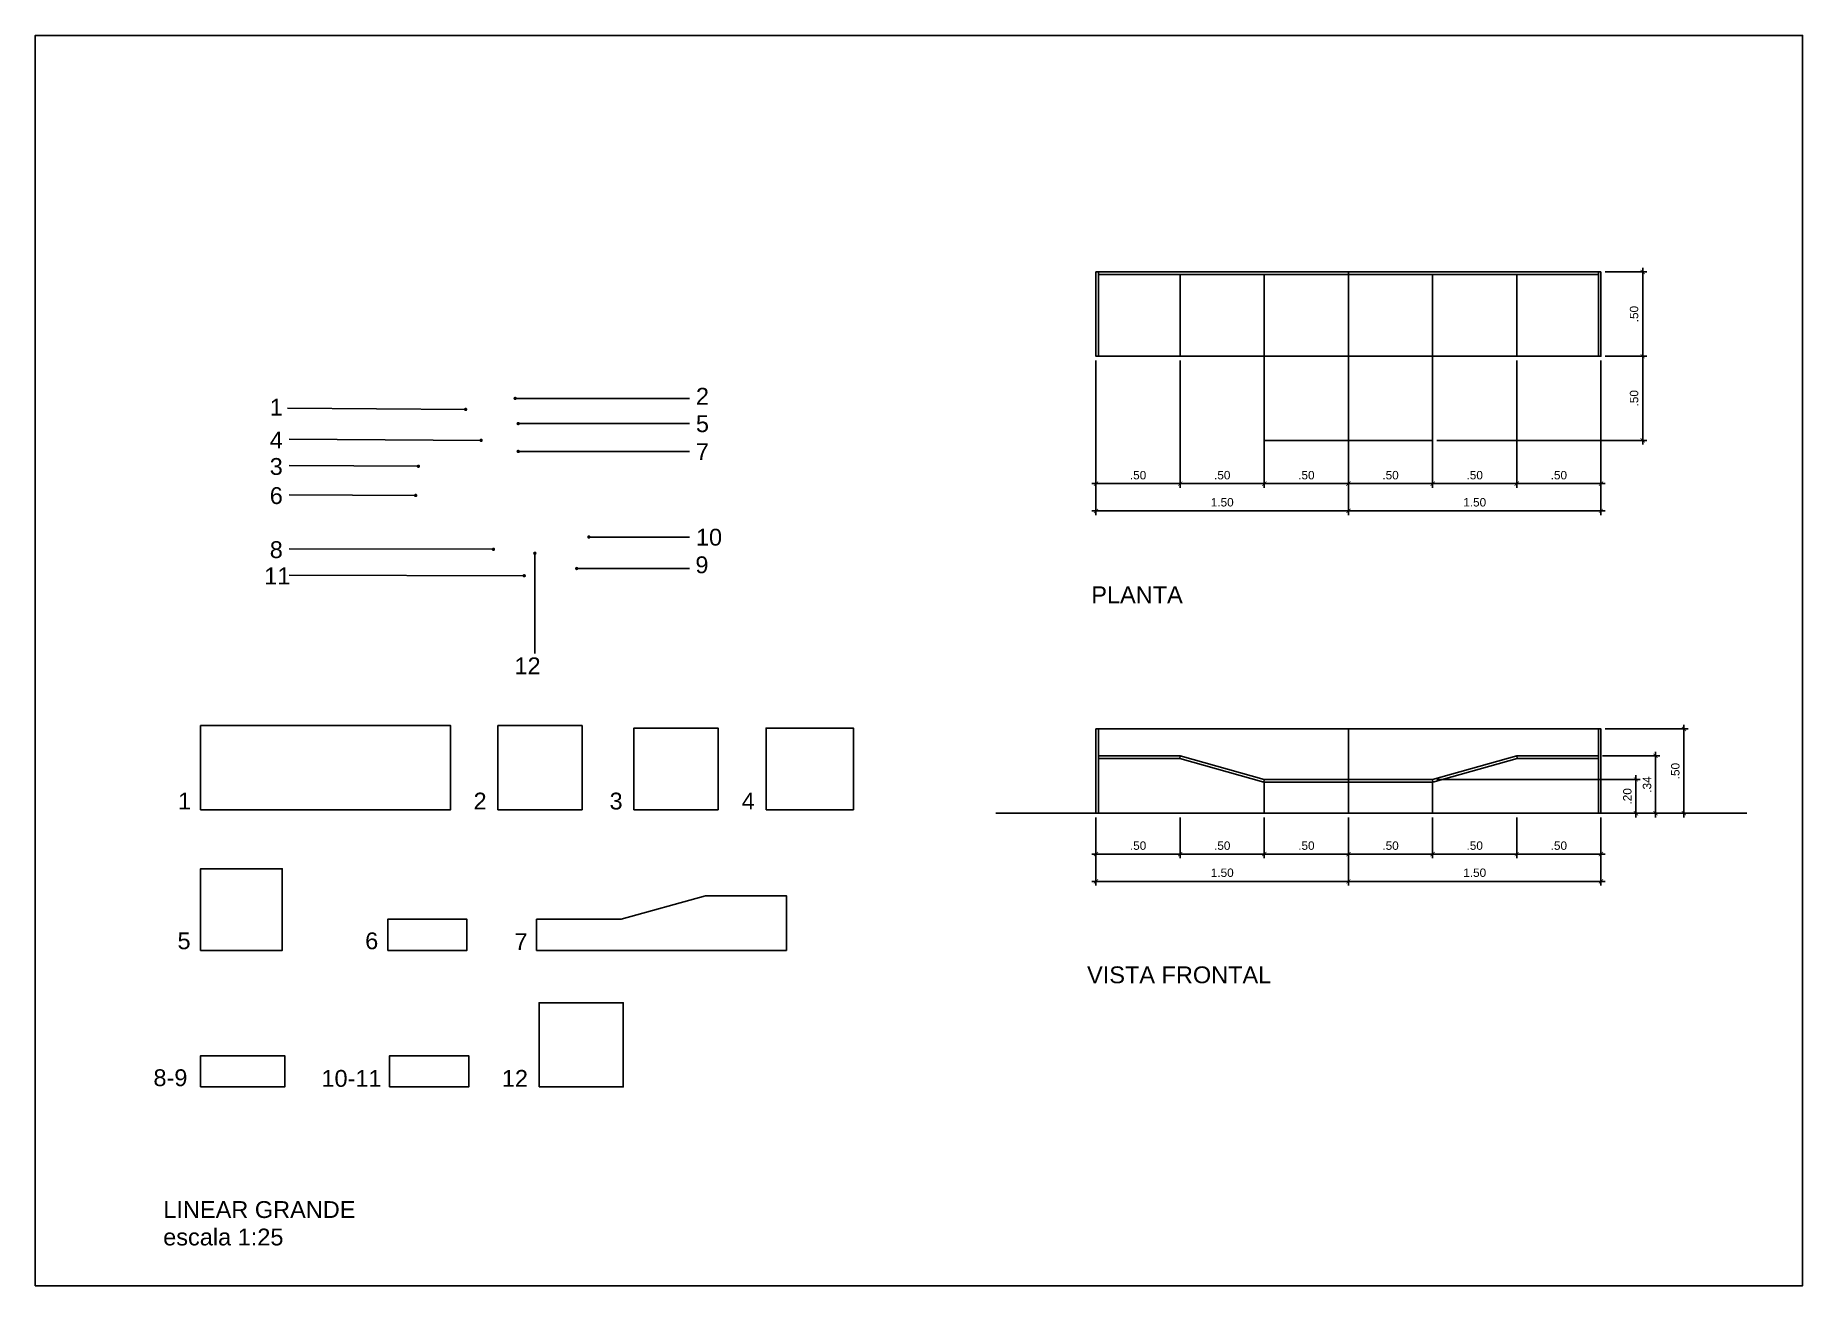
# Model space of a CAD drawing. Header units: metres. Extents: x 0.3 to 73.1, y 0.3 to 38.5.
# Drawn here: x 0.29 to 10.79, y 0.27 to 7.7 of the extents above; entities outside this region: 5.
import ezdxf

# ---------------------------------------------------------------- set-up
doc = ezdxf.new("R2010")
doc.units = ezdxf.units.M
doc.header["$LTSCALE"] = 0.05
doc.header["$MEASUREMENT"] = 0
for name, color, linetype in [('2D-CHAMADAS', 7, 'Continuous'), ('AR-MOBILIARIO', 7, 'Continuous'), ('FLIP_COTA', 1, 'Continuous'), ('FLIP_TXT_02', 2, 'Continuous'), ('UR-CALÇADAS', 7, 'Continuous')]:
    doc.layers.add(name, color=color, linetype=linetype)
doc.styles.add('080-ARIAL-100', font='arial.ttf', dxfattribs={"height": 0.175})
doc.styles.add('Arial', font='arial.ttf')
doc.dimstyles.new('PADR025', dxfattribs={"dimscale": 0, "dimtxt": 0.05, "dimasz": 0.025, "dimexe": 0.025, "dimexo": 0.025, "dimgap": 0.025, "dimtad": 1, "dimzin": 5, "dimdsep": 46, "dimtxsty": 'Arial', "dimblk1": 'ARCHTICK', "dimblk2": 'ARCHTICK', "dimsah": 1, "dimcen": 0.025, "dimdle": 0.025, "dimclrd": 12, "dimclre": 12, "dimclrt": 12, "dimadec": 0, "dimazin": 0, "dimtfac": 1, "dimtix": 1, "dimtmove": 2, "dimatfit": 3, "dimldrblk": 'ORIGIN', "dimfxl": 0.05, "dimtolj": 1, "dimtzin": 5, "dimarcsym": 0})
pattern_1 = [(10, (0, 0), (-0.01562834, 0.0886327), [])]

# ---------------------------------------------------------------- blocks, each defined once
blk = doc.blocks.new('_ArchTick')
at = {"color": 0, "linetype": 'ByBlock', "const_width": 0.15}
blk.add_lwpolyline([(-0.5, -0.5), (0.5, 0.5)], dxfattribs=at)
blk = doc.blocks.new('*D47')
at = {"layer": 'DEFPOINTS', "color": 0, "ltscale": 10, "transparency": 16777216}
for p in [(9.576, 3.417), (9.915, 3.417), (9.591, 3.077)]:
    blk.add_point(p, dxfattribs=at)
at = {"layer": 'FLIP_COTA', "color": 12, "lineweight": -2, "ltscale": 10, "transparency": 16777216}
for p, q in [((9.601, 3.417), (9.94, 3.417)), ((9.915, 3.052), (9.915, 3.442)), ((9.616, 3.077), (9.94, 3.077))]:
    blk.add_line(p, q, dxfattribs=at)
at = {"layer": 'FLIP_COTA', "color": 12, "lineweight": -2, "ltscale": 10, "transparency": 16777216, "xscale": 0.025, "yscale": 0.025, "zscale": 0.025}
for p, rotation in [((9.915, 3.417), 90), ((9.915, 3.077), 270)]:
    blk.add_blockref('_ArchTick', p, dxfattribs=dict(at, rotation=rotation))
at = {"layer": 'FLIP_COTA', "color": 12, "ltscale": 10, "transparency": 16777216, "insert": (9.865, 3.247), "char_height": 0.05, "attachment_point": 5, "rotation": 90, "style": 'Arial'}
blk.add_mtext('\\A1;.34', dxfattribs=at)
blk = doc.blocks.new('_Origin')
at = {"color": 0, "linetype": 'ByBlock', "lineweight": -2}
blk.add_line((0, 0), (-1, 0), dxfattribs=at)
blk.add_circle((0, 0), 0.5, dxfattribs=at)
blk = doc.blocks.new('*D48')
at = {"layer": 'DEFPOINTS', "color": 0, "ltscale": 10, "transparency": 16777216}
for p in [(7.091, 3.077), (7.591, 3.077), (7.591, 2.834)]:
    blk.add_point(p, dxfattribs=at)
at = {"layer": 'FLIP_COTA', "color": 12, "lineweight": -2, "ltscale": 10, "transparency": 16777216}
for p, q in [((7.091, 3.052), (7.091, 2.809)), ((7.591, 3.052), (7.591, 2.809)), ((7.066, 2.834), (7.616, 2.834))]:
    blk.add_line(p, q, dxfattribs=at)
at = {"layer": 'FLIP_COTA', "color": 12, "lineweight": -2, "ltscale": 10, "transparency": 16777216, "xscale": 0.025, "yscale": 0.025, "zscale": 0.025, "rotation": 180}
blk.add_blockref('_ArchTick', (7.091, 2.834), dxfattribs=at)
at = {"layer": 'FLIP_COTA', "color": 12, "lineweight": -2, "ltscale": 10, "transparency": 16777216, "xscale": 0.025, "yscale": 0.025, "zscale": 0.025}
blk.add_blockref('_ArchTick', (7.591, 2.834), dxfattribs=at)
at = {"layer": 'FLIP_COTA', "color": 12, "ltscale": 10, "transparency": 16777216, "insert": (7.341, 2.884), "char_height": 0.05, "attachment_point": 5, "style": 'Arial'}
blk.add_mtext('\\A1;.50', dxfattribs=at)
blk = doc.blocks.new('*D49')
at = {"layer": 'DEFPOINTS', "color": 0, "ltscale": 10, "transparency": 16777216}
for p in [(7.591, 3.077), (8.091, 3.077), (8.091, 2.834)]:
    blk.add_point(p, dxfattribs=at)
at = {"layer": 'FLIP_COTA', "color": 12, "lineweight": -2, "ltscale": 10, "transparency": 16777216}
for p, q in [((7.591, 3.052), (7.591, 2.809)), ((8.091, 3.052), (8.091, 2.809)), ((7.566, 2.834), (8.116, 2.834))]:
    blk.add_line(p, q, dxfattribs=at)
at = {"layer": 'FLIP_COTA', "color": 12, "lineweight": -2, "ltscale": 10, "transparency": 16777216, "xscale": 0.025, "yscale": 0.025, "zscale": 0.025, "rotation": 180}
blk.add_blockref('_ArchTick', (7.591, 2.834), dxfattribs=at)
at = {"layer": 'FLIP_COTA', "color": 12, "lineweight": -2, "ltscale": 10, "transparency": 16777216, "xscale": 0.025, "yscale": 0.025, "zscale": 0.025}
blk.add_blockref('_ArchTick', (8.091, 2.834), dxfattribs=at)
at = {"layer": 'FLIP_COTA', "color": 12, "ltscale": 10, "transparency": 16777216, "insert": (7.841, 2.884), "char_height": 0.05, "attachment_point": 5, "style": 'Arial'}
blk.add_mtext('\\A1;.50', dxfattribs=at)
blk = doc.blocks.new('*D50')
at = {"layer": 'DEFPOINTS', "color": 0, "ltscale": 10, "transparency": 16777216}
for p in [(6.591, 3.077), (8.091, 3.077), (8.091, 2.672)]:
    blk.add_point(p, dxfattribs=at)
at = {"layer": 'FLIP_COTA', "color": 12, "lineweight": -2, "ltscale": 10, "transparency": 16777216}
for p, q in [((6.591, 3.052), (6.591, 2.647)), ((8.091, 3.052), (8.091, 2.647)), ((6.566, 2.672), (8.116, 2.672))]:
    blk.add_line(p, q, dxfattribs=at)
at = {"layer": 'FLIP_COTA', "color": 12, "lineweight": -2, "ltscale": 10, "transparency": 16777216, "xscale": 0.025, "yscale": 0.025, "zscale": 0.025, "rotation": 180}
blk.add_blockref('_ArchTick', (6.591, 2.672), dxfattribs=at)
at = {"layer": 'FLIP_COTA', "color": 12, "lineweight": -2, "ltscale": 10, "transparency": 16777216, "xscale": 0.025, "yscale": 0.025, "zscale": 0.025}
blk.add_blockref('_ArchTick', (8.091, 2.672), dxfattribs=at)
at = {"layer": 'FLIP_COTA', "color": 12, "ltscale": 10, "transparency": 16777216, "insert": (7.341, 2.723), "char_height": 0.05, "attachment_point": 5, "style": 'Arial'}
blk.add_mtext('\\A1;1.50', dxfattribs=at)
blk = doc.blocks.new('*D51')
at = {"layer": 'DEFPOINTS', "color": 0, "ltscale": 10, "transparency": 16777216}
for p in [(6.591, 3.077), (7.091, 3.077), (7.091, 2.834)]:
    blk.add_point(p, dxfattribs=at)
at = {"layer": 'FLIP_COTA', "color": 12, "lineweight": -2, "ltscale": 10, "transparency": 16777216}
for p, q in [((6.591, 3.052), (6.591, 2.809)), ((7.091, 3.052), (7.091, 2.809)), ((6.566, 2.834), (7.116, 2.834))]:
    blk.add_line(p, q, dxfattribs=at)
at = {"layer": 'FLIP_COTA', "color": 12, "lineweight": -2, "ltscale": 10, "transparency": 16777216, "xscale": 0.025, "yscale": 0.025, "zscale": 0.025, "rotation": 180}
blk.add_blockref('_ArchTick', (6.591, 2.834), dxfattribs=at)
at = {"layer": 'FLIP_COTA', "color": 12, "lineweight": -2, "ltscale": 10, "transparency": 16777216, "xscale": 0.025, "yscale": 0.025, "zscale": 0.025}
blk.add_blockref('_ArchTick', (7.091, 2.834), dxfattribs=at)
at = {"layer": 'FLIP_COTA', "color": 12, "ltscale": 10, "transparency": 16777216, "insert": (6.841, 2.884), "char_height": 0.05, "attachment_point": 5, "style": 'Arial'}
blk.add_mtext('\\A1;.50', dxfattribs=at)
blk = doc.blocks.new('*D52')
at = {"layer": 'DEFPOINTS', "color": 0, "ltscale": 10, "transparency": 16777216}
for p in [(8.591, 3.077), (9.091, 3.077), (9.091, 2.834)]:
    blk.add_point(p, dxfattribs=at)
at = {"layer": 'FLIP_COTA', "color": 12, "lineweight": -2, "ltscale": 10, "transparency": 16777216}
for p, q in [((8.591, 3.052), (8.591, 2.809)), ((9.091, 3.052), (9.091, 2.809)), ((8.566, 2.834), (9.116, 2.834))]:
    blk.add_line(p, q, dxfattribs=at)
at = {"layer": 'FLIP_COTA', "color": 12, "lineweight": -2, "ltscale": 10, "transparency": 16777216, "xscale": 0.025, "yscale": 0.025, "zscale": 0.025, "rotation": 180}
blk.add_blockref('_ArchTick', (8.591, 2.834), dxfattribs=at)
at = {"layer": 'FLIP_COTA', "color": 12, "lineweight": -2, "ltscale": 10, "transparency": 16777216, "xscale": 0.025, "yscale": 0.025, "zscale": 0.025}
blk.add_blockref('_ArchTick', (9.091, 2.834), dxfattribs=at)
at = {"layer": 'FLIP_COTA', "color": 12, "ltscale": 10, "transparency": 16777216, "insert": (8.841, 2.884), "char_height": 0.05, "attachment_point": 5, "style": 'Arial'}
blk.add_mtext('\\A1;.50', dxfattribs=at)
blk = doc.blocks.new('*D53')
at = {"layer": 'DEFPOINTS', "color": 0, "ltscale": 10, "transparency": 16777216}
for p in [(9.091, 3.077), (9.591, 3.077), (9.591, 2.834)]:
    blk.add_point(p, dxfattribs=at)
at = {"layer": 'FLIP_COTA', "color": 12, "lineweight": -2, "ltscale": 10, "transparency": 16777216}
for p, q in [((9.091, 3.052), (9.091, 2.809)), ((9.591, 3.052), (9.591, 2.809)), ((9.066, 2.834), (9.616, 2.834))]:
    blk.add_line(p, q, dxfattribs=at)
at = {"layer": 'FLIP_COTA', "color": 12, "lineweight": -2, "ltscale": 10, "transparency": 16777216, "xscale": 0.025, "yscale": 0.025, "zscale": 0.025, "rotation": 180}
blk.add_blockref('_ArchTick', (9.091, 2.834), dxfattribs=at)
at = {"layer": 'FLIP_COTA', "color": 12, "lineweight": -2, "ltscale": 10, "transparency": 16777216, "xscale": 0.025, "yscale": 0.025, "zscale": 0.025}
blk.add_blockref('_ArchTick', (9.591, 2.834), dxfattribs=at)
at = {"layer": 'FLIP_COTA', "color": 12, "ltscale": 10, "transparency": 16777216, "insert": (9.341, 2.884), "char_height": 0.05, "attachment_point": 5, "style": 'Arial'}
blk.add_mtext('\\A1;.50', dxfattribs=at)
blk = doc.blocks.new('*D54')
at = {"layer": 'DEFPOINTS', "color": 0, "ltscale": 10, "transparency": 16777216}
for p in [(8.091, 3.077), (9.591, 3.077), (9.591, 2.672)]:
    blk.add_point(p, dxfattribs=at)
at = {"layer": 'FLIP_COTA', "color": 12, "lineweight": -2, "ltscale": 10, "transparency": 16777216}
for p, q in [((8.091, 3.052), (8.091, 2.647)), ((9.591, 3.052), (9.591, 2.647)), ((8.066, 2.672), (9.616, 2.672))]:
    blk.add_line(p, q, dxfattribs=at)
at = {"layer": 'FLIP_COTA', "color": 12, "lineweight": -2, "ltscale": 10, "transparency": 16777216, "xscale": 0.025, "yscale": 0.025, "zscale": 0.025, "rotation": 180}
blk.add_blockref('_ArchTick', (8.091, 2.672), dxfattribs=at)
at = {"layer": 'FLIP_COTA', "color": 12, "lineweight": -2, "ltscale": 10, "transparency": 16777216, "xscale": 0.025, "yscale": 0.025, "zscale": 0.025}
blk.add_blockref('_ArchTick', (9.591, 2.672), dxfattribs=at)
at = {"layer": 'FLIP_COTA', "color": 12, "ltscale": 10, "transparency": 16777216, "insert": (8.841, 2.723), "char_height": 0.05, "attachment_point": 5, "style": 'Arial'}
blk.add_mtext('\\A1;1.50', dxfattribs=at)
blk = doc.blocks.new('*D55')
at = {"layer": 'DEFPOINTS', "color": 0, "ltscale": 10, "transparency": 16777216}
for p in [(8.091, 3.077), (8.591, 3.077), (8.591, 2.834)]:
    blk.add_point(p, dxfattribs=at)
at = {"layer": 'FLIP_COTA', "color": 12, "lineweight": -2, "ltscale": 10, "transparency": 16777216}
for p, q in [((8.091, 3.052), (8.091, 2.809)), ((8.591, 3.052), (8.591, 2.809)), ((8.066, 2.834), (8.616, 2.834))]:
    blk.add_line(p, q, dxfattribs=at)
at = {"layer": 'FLIP_COTA', "color": 12, "lineweight": -2, "ltscale": 10, "transparency": 16777216, "xscale": 0.025, "yscale": 0.025, "zscale": 0.025, "rotation": 180}
blk.add_blockref('_ArchTick', (8.091, 2.834), dxfattribs=at)
at = {"layer": 'FLIP_COTA', "color": 12, "lineweight": -2, "ltscale": 10, "transparency": 16777216, "xscale": 0.025, "yscale": 0.025, "zscale": 0.025}
blk.add_blockref('_ArchTick', (8.591, 2.834), dxfattribs=at)
at = {"layer": 'FLIP_COTA', "color": 12, "ltscale": 10, "transparency": 16777216, "insert": (8.341, 2.884), "char_height": 0.05, "attachment_point": 5, "style": 'Arial'}
blk.add_mtext('\\A1;.50', dxfattribs=at)
blk = doc.blocks.new('*D56')
at = {"layer": 'DEFPOINTS', "color": 0, "ltscale": 10, "transparency": 16777216}
for p in [(9.591, 3.577), (10.084, 3.577), (9.591, 3.077)]:
    blk.add_point(p, dxfattribs=at)
at = {"layer": 'FLIP_COTA', "color": 12, "lineweight": -2, "ltscale": 10, "transparency": 16777216}
for p, q in [((9.616, 3.577), (10.109, 3.577)), ((10.084, 3.052), (10.084, 3.602)), ((9.616, 3.077), (10.109, 3.077))]:
    blk.add_line(p, q, dxfattribs=at)
at = {"layer": 'FLIP_COTA', "color": 12, "lineweight": -2, "ltscale": 10, "transparency": 16777216, "xscale": 0.025, "yscale": 0.025, "zscale": 0.025}
for p, rotation in [((10.084, 3.577), 90), ((10.084, 3.077), 270)]:
    blk.add_blockref('_ArchTick', p, dxfattribs=dict(at, rotation=rotation))
at = {"layer": 'FLIP_COTA', "color": 12, "ltscale": 10, "transparency": 16777216, "insert": (10.033, 3.327), "char_height": 0.05, "attachment_point": 5, "rotation": 90, "style": 'Arial'}
blk.add_mtext('\\A1;.50', dxfattribs=at)
blk = doc.blocks.new('*D57')
at = {"layer": 'DEFPOINTS', "color": 0, "ltscale": 10, "transparency": 16777216}
for p in [(8.591, 3.277), (9.799, 3.277), (9.475, 3.077)]:
    blk.add_point(p, dxfattribs=at)
at = {"layer": 'FLIP_COTA', "color": 12, "lineweight": -2, "ltscale": 10, "transparency": 16777216}
for p, q in [((8.616, 3.277), (9.824, 3.277)), ((9.799, 3.052), (9.799, 3.302)), ((9.5, 3.077), (9.824, 3.077))]:
    blk.add_line(p, q, dxfattribs=at)
at = {"layer": 'FLIP_COTA', "color": 12, "lineweight": -2, "ltscale": 10, "transparency": 16777216, "xscale": 0.025, "yscale": 0.025, "zscale": 0.025}
for p, rotation in [((9.799, 3.277), 90), ((9.799, 3.077), 270)]:
    blk.add_blockref('_ArchTick', p, dxfattribs=dict(at, rotation=rotation))
at = {"layer": 'FLIP_COTA', "color": 12, "ltscale": 10, "transparency": 16777216, "insert": (9.748, 3.177), "char_height": 0.05, "attachment_point": 5, "rotation": 90, "style": 'Arial'}
blk.add_mtext('\\A1;.20', dxfattribs=at)
blk = doc.blocks.new('*D58')
at = {"layer": 'DEFPOINTS', "color": 0, "ltscale": 10, "transparency": 16777216}
for p in [(7.091, 5.791), (7.591, 5.791), (7.591, 5.034)]:
    blk.add_point(p, dxfattribs=at)
at = {"layer": 'FLIP_COTA', "color": 12, "lineweight": -2, "ltscale": 10, "transparency": 16777216}
for p, q in [((7.091, 5.766), (7.091, 5.009)), ((7.591, 5.766), (7.591, 5.009)), ((7.066, 5.034), (7.616, 5.034))]:
    blk.add_line(p, q, dxfattribs=at)
at = {"layer": 'FLIP_COTA', "color": 12, "lineweight": -2, "ltscale": 10, "transparency": 16777216, "xscale": 0.025, "yscale": 0.025, "zscale": 0.025, "rotation": 180}
blk.add_blockref('_ArchTick', (7.091, 5.034), dxfattribs=at)
at = {"layer": 'FLIP_COTA', "color": 12, "lineweight": -2, "ltscale": 10, "transparency": 16777216, "xscale": 0.025, "yscale": 0.025, "zscale": 0.025}
blk.add_blockref('_ArchTick', (7.591, 5.034), dxfattribs=at)
at = {"layer": 'FLIP_COTA', "color": 12, "ltscale": 10, "transparency": 16777216, "insert": (7.341, 5.084), "char_height": 0.05, "attachment_point": 5, "style": 'Arial'}
blk.add_mtext('\\A1;.50', dxfattribs=at)
blk = doc.blocks.new('*D59')
at = {"layer": 'DEFPOINTS', "color": 0, "ltscale": 10, "transparency": 16777216}
for p in [(7.591, 5.791), (8.091, 5.791), (8.091, 5.034)]:
    blk.add_point(p, dxfattribs=at)
at = {"layer": 'FLIP_COTA', "color": 12, "lineweight": -2, "ltscale": 10, "transparency": 16777216}
for p, q in [((7.591, 5.766), (7.591, 5.009)), ((8.091, 5.766), (8.091, 5.009)), ((7.566, 5.034), (8.116, 5.034))]:
    blk.add_line(p, q, dxfattribs=at)
at = {"layer": 'FLIP_COTA', "color": 12, "lineweight": -2, "ltscale": 10, "transparency": 16777216, "xscale": 0.025, "yscale": 0.025, "zscale": 0.025, "rotation": 180}
blk.add_blockref('_ArchTick', (7.591, 5.034), dxfattribs=at)
at = {"layer": 'FLIP_COTA', "color": 12, "lineweight": -2, "ltscale": 10, "transparency": 16777216, "xscale": 0.025, "yscale": 0.025, "zscale": 0.025}
blk.add_blockref('_ArchTick', (8.091, 5.034), dxfattribs=at)
at = {"layer": 'FLIP_COTA', "color": 12, "ltscale": 10, "transparency": 16777216, "insert": (7.841, 5.084), "char_height": 0.05, "attachment_point": 5, "style": 'Arial'}
blk.add_mtext('\\A1;.50', dxfattribs=at)
blk = doc.blocks.new('*D60')
at = {"layer": 'DEFPOINTS', "color": 0, "ltscale": 10, "transparency": 16777216}
for p in [(6.591, 5.791), (8.091, 5.791), (8.091, 4.872)]:
    blk.add_point(p, dxfattribs=at)
at = {"layer": 'FLIP_COTA', "color": 12, "lineweight": -2, "ltscale": 10, "transparency": 16777216}
for p, q in [((6.591, 5.766), (6.591, 4.847)), ((8.091, 5.766), (8.091, 4.847)), ((6.566, 4.872), (8.116, 4.872))]:
    blk.add_line(p, q, dxfattribs=at)
at = {"layer": 'FLIP_COTA', "color": 12, "lineweight": -2, "ltscale": 10, "transparency": 16777216, "xscale": 0.025, "yscale": 0.025, "zscale": 0.025, "rotation": 180}
blk.add_blockref('_ArchTick', (6.591, 4.872), dxfattribs=at)
at = {"layer": 'FLIP_COTA', "color": 12, "lineweight": -2, "ltscale": 10, "transparency": 16777216, "xscale": 0.025, "yscale": 0.025, "zscale": 0.025}
blk.add_blockref('_ArchTick', (8.091, 4.872), dxfattribs=at)
at = {"layer": 'FLIP_COTA', "color": 12, "ltscale": 10, "transparency": 16777216, "insert": (7.341, 4.923), "char_height": 0.05, "attachment_point": 5, "style": 'Arial'}
blk.add_mtext('\\A1;1.50', dxfattribs=at)
blk = doc.blocks.new('*D61')
at = {"layer": 'DEFPOINTS', "color": 0, "ltscale": 10, "transparency": 16777216}
for p in [(6.591, 5.791), (7.091, 5.791), (7.091, 5.034)]:
    blk.add_point(p, dxfattribs=at)
at = {"layer": 'FLIP_COTA', "color": 12, "lineweight": -2, "ltscale": 10, "transparency": 16777216}
for p, q in [((6.591, 5.766), (6.591, 5.009)), ((7.091, 5.766), (7.091, 5.009)), ((6.566, 5.034), (7.116, 5.034))]:
    blk.add_line(p, q, dxfattribs=at)
at = {"layer": 'FLIP_COTA', "color": 12, "lineweight": -2, "ltscale": 10, "transparency": 16777216, "xscale": 0.025, "yscale": 0.025, "zscale": 0.025, "rotation": 180}
blk.add_blockref('_ArchTick', (6.591, 5.034), dxfattribs=at)
at = {"layer": 'FLIP_COTA', "color": 12, "lineweight": -2, "ltscale": 10, "transparency": 16777216, "xscale": 0.025, "yscale": 0.025, "zscale": 0.025}
blk.add_blockref('_ArchTick', (7.091, 5.034), dxfattribs=at)
at = {"layer": 'FLIP_COTA', "color": 12, "ltscale": 10, "transparency": 16777216, "insert": (6.841, 5.084), "char_height": 0.05, "attachment_point": 5, "style": 'Arial'}
blk.add_mtext('\\A1;.50', dxfattribs=at)
blk = doc.blocks.new('*D62')
at = {"layer": 'DEFPOINTS', "color": 0, "ltscale": 10, "transparency": 16777216}
for p in [(8.591, 5.791), (9.091, 5.791), (9.091, 5.034)]:
    blk.add_point(p, dxfattribs=at)
at = {"layer": 'FLIP_COTA', "color": 12, "lineweight": -2, "ltscale": 10, "transparency": 16777216}
for p, q in [((8.591, 5.766), (8.591, 5.009)), ((9.091, 5.766), (9.091, 5.009)), ((8.566, 5.034), (9.116, 5.034))]:
    blk.add_line(p, q, dxfattribs=at)
at = {"layer": 'FLIP_COTA', "color": 12, "lineweight": -2, "ltscale": 10, "transparency": 16777216, "xscale": 0.025, "yscale": 0.025, "zscale": 0.025, "rotation": 180}
blk.add_blockref('_ArchTick', (8.591, 5.034), dxfattribs=at)
at = {"layer": 'FLIP_COTA', "color": 12, "lineweight": -2, "ltscale": 10, "transparency": 16777216, "xscale": 0.025, "yscale": 0.025, "zscale": 0.025}
blk.add_blockref('_ArchTick', (9.091, 5.034), dxfattribs=at)
at = {"layer": 'FLIP_COTA', "color": 12, "ltscale": 10, "transparency": 16777216, "insert": (8.841, 5.084), "char_height": 0.05, "attachment_point": 5, "style": 'Arial'}
blk.add_mtext('\\A1;.50', dxfattribs=at)
blk = doc.blocks.new('*D63')
at = {"layer": 'DEFPOINTS', "color": 0, "ltscale": 10, "transparency": 16777216}
for p in [(9.091, 5.791), (9.591, 5.791), (9.591, 5.034)]:
    blk.add_point(p, dxfattribs=at)
at = {"layer": 'FLIP_COTA', "color": 12, "lineweight": -2, "ltscale": 10, "transparency": 16777216}
for p, q in [((9.091, 5.766), (9.091, 5.009)), ((9.591, 5.766), (9.591, 5.009)), ((9.066, 5.034), (9.616, 5.034))]:
    blk.add_line(p, q, dxfattribs=at)
at = {"layer": 'FLIP_COTA', "color": 12, "lineweight": -2, "ltscale": 10, "transparency": 16777216, "xscale": 0.025, "yscale": 0.025, "zscale": 0.025, "rotation": 180}
blk.add_blockref('_ArchTick', (9.091, 5.034), dxfattribs=at)
at = {"layer": 'FLIP_COTA', "color": 12, "lineweight": -2, "ltscale": 10, "transparency": 16777216, "xscale": 0.025, "yscale": 0.025, "zscale": 0.025}
blk.add_blockref('_ArchTick', (9.591, 5.034), dxfattribs=at)
at = {"layer": 'FLIP_COTA', "color": 12, "ltscale": 10, "transparency": 16777216, "insert": (9.341, 5.084), "char_height": 0.05, "attachment_point": 5, "style": 'Arial'}
blk.add_mtext('\\A1;.50', dxfattribs=at)
blk = doc.blocks.new('*D64')
at = {"layer": 'DEFPOINTS', "color": 0, "ltscale": 10, "transparency": 16777216}
for p in [(8.091, 5.791), (9.591, 5.791), (9.591, 4.872)]:
    blk.add_point(p, dxfattribs=at)
at = {"layer": 'FLIP_COTA', "color": 12, "lineweight": -2, "ltscale": 10, "transparency": 16777216}
for p, q in [((8.091, 5.766), (8.091, 4.847)), ((9.591, 5.766), (9.591, 4.847)), ((8.066, 4.872), (9.616, 4.872))]:
    blk.add_line(p, q, dxfattribs=at)
at = {"layer": 'FLIP_COTA', "color": 12, "lineweight": -2, "ltscale": 10, "transparency": 16777216, "xscale": 0.025, "yscale": 0.025, "zscale": 0.025, "rotation": 180}
blk.add_blockref('_ArchTick', (8.091, 4.872), dxfattribs=at)
at = {"layer": 'FLIP_COTA', "color": 12, "lineweight": -2, "ltscale": 10, "transparency": 16777216, "xscale": 0.025, "yscale": 0.025, "zscale": 0.025}
blk.add_blockref('_ArchTick', (9.591, 4.872), dxfattribs=at)
at = {"layer": 'FLIP_COTA', "color": 12, "ltscale": 10, "transparency": 16777216, "insert": (8.841, 4.923), "char_height": 0.05, "attachment_point": 5, "style": 'Arial'}
blk.add_mtext('\\A1;1.50', dxfattribs=at)
blk = doc.blocks.new('*D65')
at = {"layer": 'DEFPOINTS', "color": 0, "ltscale": 10, "transparency": 16777216}
for p in [(8.091, 5.791), (8.591, 5.791), (8.591, 5.034)]:
    blk.add_point(p, dxfattribs=at)
at = {"layer": 'FLIP_COTA', "color": 12, "lineweight": -2, "ltscale": 10, "transparency": 16777216}
for p, q in [((8.091, 5.766), (8.091, 5.009)), ((8.591, 5.766), (8.591, 5.009)), ((8.066, 5.034), (8.616, 5.034))]:
    blk.add_line(p, q, dxfattribs=at)
at = {"layer": 'FLIP_COTA', "color": 12, "lineweight": -2, "ltscale": 10, "transparency": 16777216, "xscale": 0.025, "yscale": 0.025, "zscale": 0.025, "rotation": 180}
blk.add_blockref('_ArchTick', (8.091, 5.034), dxfattribs=at)
at = {"layer": 'FLIP_COTA', "color": 12, "lineweight": -2, "ltscale": 10, "transparency": 16777216, "xscale": 0.025, "yscale": 0.025, "zscale": 0.025}
blk.add_blockref('_ArchTick', (8.591, 5.034), dxfattribs=at)
at = {"layer": 'FLIP_COTA', "color": 12, "ltscale": 10, "transparency": 16777216, "insert": (8.341, 5.084), "char_height": 0.05, "attachment_point": 5, "style": 'Arial'}
blk.add_mtext('\\A1;.50', dxfattribs=at)
blk = doc.blocks.new('*D66')
at = {"layer": 'DEFPOINTS', "color": 0, "ltscale": 10, "transparency": 16777216}
for p in [(9.591, 6.291), (9.839, 6.291), (9.591, 5.791)]:
    blk.add_point(p, dxfattribs=at)
at = {"layer": 'FLIP_COTA', "color": 12, "lineweight": -2, "ltscale": 10, "transparency": 16777216}
for p, q in [((9.839, 5.766), (9.839, 6.316)), ((9.616, 6.291), (9.864, 6.291)), ((9.616, 5.791), (9.864, 5.791))]:
    blk.add_line(p, q, dxfattribs=at)
at = {"layer": 'FLIP_COTA', "color": 12, "lineweight": -2, "ltscale": 10, "transparency": 16777216, "xscale": 0.025, "yscale": 0.025, "zscale": 0.025}
for p, rotation in [((9.839, 6.291), 90), ((9.839, 5.791), 270)]:
    blk.add_blockref('_ArchTick', p, dxfattribs=dict(at, rotation=rotation))
at = {"layer": 'FLIP_COTA', "color": 12, "ltscale": 10, "transparency": 16777216, "insert": (9.788, 6.041), "char_height": 0.05, "attachment_point": 5, "rotation": 90, "style": 'Arial'}
blk.add_mtext('\\A1;.50', dxfattribs=at)
blk = doc.blocks.new('*D67')
at = {"layer": 'DEFPOINTS', "color": 0, "ltscale": 10, "transparency": 16777216}
for p in [(9.591, 5.791), (9.839, 5.791), (8.591, 5.291)]:
    blk.add_point(p, dxfattribs=at)
at = {"layer": 'FLIP_COTA', "color": 12, "lineweight": -2, "ltscale": 10, "transparency": 16777216}
for p, q in [((9.616, 5.791), (9.864, 5.791)), ((9.839, 5.266), (9.839, 5.816)), ((8.616, 5.291), (9.864, 5.291))]:
    blk.add_line(p, q, dxfattribs=at)
at = {"layer": 'FLIP_COTA', "color": 12, "lineweight": -2, "ltscale": 10, "transparency": 16777216, "xscale": 0.025, "yscale": 0.025, "zscale": 0.025}
for p, rotation in [((9.839, 5.791), 90), ((9.839, 5.291), 270)]:
    blk.add_blockref('_ArchTick', p, dxfattribs=dict(at, rotation=rotation))
at = {"layer": 'FLIP_COTA', "color": 12, "ltscale": 10, "transparency": 16777216, "insert": (9.788, 5.541), "char_height": 0.05, "attachment_point": 5, "rotation": 90, "style": 'Arial'}
blk.add_mtext('\\A1;.50', dxfattribs=at)

msp = doc.modelspace()

# ---------------------------------------------------------------- hatches: boundary and pattern name
at = {"layer": 'AR-MOBILIARIO', "linetype": 'Continuous', "lineweight": 0, "true_color": 0x5d5d5d}
h = msp.add_hatch(dxfattribs=at)
h.set_pattern_fill('MADEIRA_1', color=251, style=0, pattern_type=2)
h.set_pattern_definition(pattern_1)
h.paths.add_polyline_path([(35.991, 24.851), (35.978, 24.867), (35.532, 24.762), (35.533, 24.751), (35.539, 24.746), (35.547, 24.747)])
h = msp.add_hatch(dxfattribs=at)
h.set_pattern_fill('MADEIRA_1', color=251, style=0, pattern_type=2)
h.set_pattern_definition(pattern_1)
h.paths.add_polyline_path([(35.53, 24.777), (35.537, 24.764), (35.544, 24.765)])
h = msp.add_hatch(dxfattribs=at)
h.set_pattern_fill('MADEIRA_1', color=251, style=0, pattern_type=2)
h.set_pattern_definition(pattern_1)
h.paths.add_polyline_path([(35.532, 24.762), (35.537, 24.764), (35.53, 24.777)])
h = msp.add_hatch(dxfattribs=at)
h.set_pattern_fill('MADEIRA_1', color=251, style=0, pattern_type=2)
h.set_pattern_definition(pattern_1)
h.paths.add_polyline_path([(35.863, 24.471), (35.865, 24.493), (35.858, 24.499), (35.841, 24.489)])
at = {"layer": 'UR-CALÇADAS', "linetype": 'Continuous', "lineweight": 0, "true_color": 0x55697f}
msp.add_hatch(color=147, dxfattribs=at).paths.add_polyline_path([(73.119, 38.452), (73.103, 38.424, 0.005311)])

# ---------------------------------------------------------------- linework, layer by layer
at = {"layer": '2D-CHAMADAS', "color": 2}
for p, q in [((7.091, 5.791), (7.091, 6.276)), ((7.591, 5.791), (7.591, 6.276)), ((8.591, 5.791), (8.591, 6.276)), ((9.091, 5.791), (9.091, 6.276)), ((6.606, 3.577), (8.091, 3.577)), ((8.091, 3.277), (8.091, 3.577)), ((9.576, 3.577), (8.091, 3.577)), ((8.091, 3.277), (8.091, 3.577))]:
    msp.add_line(p, q, dxfattribs=at)
at = {"layer": '2D-CHAMADAS', "color": 1}
for p, q in [((1.788, 5.482), (2.846, 5.475)), ((3.14, 5.54), (4.175, 5.54)), ((3.158, 5.391), (4.175, 5.391)), ((1.797, 5.298), (2.938, 5.291)), ((3.158, 5.225), (4.175, 5.225)), ((1.797, 5.141), (2.565, 5.137)), ((1.797, 4.968), (2.549, 4.964)), ((1.797, 4.647), (3.011, 4.644)), ((3.257, 4.621), (3.257, 4.025)), ((3.578, 4.717), (4.175, 4.717)), ((3.506, 4.53), (4.175, 4.53)), ((1.797, 4.49), (3.194, 4.487)), ((6.606, 3.402), (7.089, 3.402)), ((7.089, 3.402), (7.091, 3.417)), ((7.089, 3.402), (7.589, 3.262)), ((9.093, 3.402), (8.593, 3.262)), ((9.093, 3.402), (9.091, 3.417)), ((9.576, 3.402), (9.093, 3.402)), ((7.589, 3.262), (7.591, 3.277)), ((7.589, 3.262), (7.591, 3.262)), ((7.591, 3.262), (8.591, 3.262)), ((8.593, 3.262), (8.591, 3.277)), ((8.593, 3.262), (8.591, 3.262))]:
    msp.add_line(p, q, dxfattribs=at)
at = {"layer": '2D-CHAMADAS', "color": 4}
msp.add_line((5.995, 3.077), (10.458, 3.077), dxfattribs=at)
at = {"layer": '2D-CHAMADAS', "color": 2}
for points in [[(6.591, 6.291), (6.606, 6.291), (6.606, 5.791), (6.591, 5.791)], [(6.606, 6.291), (8.091, 6.291), (8.091, 6.276), (6.606, 6.276)], [(6.606, 6.276), (8.091, 6.276), (8.091, 5.791), (6.606, 5.791)], [(9.576, 6.291), (8.091, 6.291), (8.091, 6.276), (9.576, 6.276)], [(9.576, 6.276), (8.091, 6.276), (8.091, 5.791), (9.576, 5.791)], [(9.591, 6.291), (9.576, 6.291), (9.576, 5.791), (9.591, 5.791)], [(7.591, 5.291), (8.091, 5.291), (8.091, 5.791), (7.591, 5.791)], [(8.091, 5.291), (8.591, 5.291), (8.591, 5.791), (8.091, 5.791)], [(1.271, 3.097), (2.756, 3.097), (2.756, 3.597), (1.271, 3.597)], [(3.038, 3.097), (3.538, 3.097), (3.538, 3.597), (3.038, 3.597)], [(3.846, 3.097), (4.346, 3.097), (4.346, 3.582), (3.846, 3.582)], [(4.631, 3.097), (5.15, 3.097), (5.15, 3.582), (4.631, 3.582)], [(6.606, 3.577), (6.591, 3.577), (6.591, 3.077), (6.606, 3.077)], [(9.576, 3.577), (9.591, 3.577), (9.591, 3.077), (9.576, 3.077)], [(1.271, 2.262), (1.756, 2.262), (1.756, 2.747), (1.271, 2.747)], [(2.383, 2.262), (2.853, 2.262), (2.853, 2.447), (2.383, 2.447)], [(3.282, 1.451), (3.782, 1.451), (3.782, 1.951), (3.282, 1.951)], [(1.271, 1.451), (1.771, 1.451), (1.771, 1.636), (1.271, 1.636)], [(2.394, 1.451), (2.864, 1.451), (2.864, 1.636), (2.394, 1.636)]]:
    msp.add_lwpolyline(points, close=True, dxfattribs=at)
at = {"layer": '2D-CHAMADAS', "color": 1, "const_width": 0.01}
for points in [[(2.841, 5.475, 1), (2.851, 5.475, 1)], [(3.135, 5.54, 1), (3.145, 5.54, 1)], [(3.153, 5.391, 1), (3.163, 5.391, 1)], [(2.933, 5.291, 1), (2.943, 5.291, 1)], [(2.56, 5.137, 1), (2.57, 5.137, 1)], [(3.153, 5.225, 1), (3.163, 5.225, 1)], [(2.544, 4.964, 1), (2.554, 4.964, 1)], [(3.573, 4.717, 1), (3.583, 4.717, 1)], [(3.006, 4.644, 1), (3.016, 4.644, 1)], [(3.252, 4.621, 1), (3.262, 4.621, 1)], [(3.501, 4.53, 1), (3.511, 4.53, 1)], [(3.189, 4.487, 1), (3.199, 4.487, 1)]]:
    msp.add_lwpolyline(points, format="xyb", close=True, dxfattribs=at)
at = {"layer": '2D-CHAMADAS', "color": 2}
for points in [[(6.606, 3.417), (7.091, 3.417), (7.591, 3.277), (8.091, 3.277), (8.091, 3.077), (6.606, 3.077), (6.606, 3.417)], [(9.576, 3.417), (9.091, 3.417), (8.591, 3.277), (8.091, 3.277), (8.091, 3.077), (9.576, 3.077), (9.576, 3.417)], [(7.591, 3.277), (8.091, 3.277), (8.091, 3.077), (7.591, 3.077), (7.591, 3.262)], [(8.591, 3.262), (8.591, 3.077), (8.091, 3.077), (8.091, 3.277), (8.591, 3.277)], [(3.267, 2.262), (3.267, 2.447), (3.77, 2.447), (4.27, 2.587), (4.752, 2.587), (4.752, 2.262), (3.267, 2.262)]]:
    msp.add_lwpolyline(points, dxfattribs=at)
at = {"layer": 'DEFPOINTS'}
msp.add_lwpolyline([(0.289, 0.271), (10.789, 0.271), (10.789, 7.696), (0.289, 7.696)], close=True, dxfattribs=at)

# ---------------------------------------------------------------- texts
at = {"layer": 'FLIP_TXT_02', "char_height": 0.1, "width": 3.9314, "attachment_point": 1, "style": '080-ARIAL-100'}
for s, insert in [('2 ', (4.214, 5.603)), ('1 ', (1.682, 5.538)), ('5', (4.214, 5.44)), ('4 ', (1.682, 5.343)), ('7', (4.214, 5.274)), ('3 ', (1.682, 5.186)), ('6', (1.682, 5.013)), ('10', (4.214, 4.766)), ('8 ', (1.682, 4.692)), ('11 ', (1.649, 4.536)), ('9 ', (4.211, 4.602)), ('PLANTA', (6.563, 4.424)), ('12 ', (3.136, 4.002)), ('1 ', (1.137, 3.199)), ('2 ', (2.893, 3.199)), ('3 ', (3.701, 3.199)), ('4 ', (4.486, 3.199)), ('5 ', (1.134, 2.369)), ('6', (2.249, 2.369)), ('7', (3.136, 2.364)), ('VISTA FRONTAL', (6.538, 2.167)), ('8-9 ', (0.991, 1.556)), ('10-11 ', (1.989, 1.552)), ('12 ', (3.061, 1.552)), ('LINEAR GRANDE', (1.05, 0.773)), ('escala 1:25', (1.049, 0.61))]:
    msp.add_mtext(s, dxfattribs=dict(at, insert=insert))

# ---------------------------------------------------------------- dimensions: what is measured, and where the dimension line sits
at = {"layer": 'FLIP_COTA', "ltscale": 10}
for base, p1, p2, picture, middle in [((9.839, 6.291), (9.591, 5.791), (9.591, 6.291), '*D66', (9.788, 6.041)), ((9.839, 5.791), (8.591, 5.291), (9.591, 5.791), '*D67', (9.788, 5.541)), ((10.084, 3.577), (9.591, 3.077), (9.591, 3.577), '*D56', (10.033, 3.327)), ((9.915, 3.417), (9.591, 3.077), (9.576, 3.417), '*D47', (9.865, 3.247)), ((9.799, 3.277), (9.475, 3.077), (8.591, 3.277), '*D57', (9.748, 3.177))]:
    dim = msp.add_linear_dim(base=base, p1=p1, p2=p2, angle=90, dimstyle='PADR025', override={"dimscale": 1}, dxfattribs=at)
    dim.commit()
    dim.dimension.update_dxf_attribs({"geometry": picture, "text_midpoint": middle})
for base, p1, p2, picture, middle in [((8.091, 4.872), (6.591, 5.791), (8.091, 5.791), '*D60', (7.341, 4.923)), ((7.091, 5.034), (6.591, 5.791), (7.091, 5.791), '*D61', (6.841, 5.084)), ((7.591, 5.034), (7.091, 5.791), (7.591, 5.791), '*D58', (7.341, 5.084)), ((8.091, 5.034), (7.591, 5.791), (8.091, 5.791), '*D59', (7.841, 5.084)), ((9.591, 4.872), (8.091, 5.791), (9.591, 5.791), '*D64', (8.841, 4.923)), ((8.591, 5.034), (8.091, 5.791), (8.591, 5.791), '*D65', (8.341, 5.084)), ((9.091, 5.034), (8.591, 5.791), (9.091, 5.791), '*D62', (8.841, 5.084)), ((9.591, 5.034), (9.091, 5.791), (9.591, 5.791), '*D63', (9.341, 5.084)), ((8.091, 2.672), (6.591, 3.077), (8.091, 3.077), '*D50', (7.341, 2.723)), ((7.091, 2.834), (6.591, 3.077), (7.091, 3.077), '*D51', (6.841, 2.884)), ((7.591, 2.834), (7.091, 3.077), (7.591, 3.077), '*D48', (7.341, 2.884)), ((8.091, 2.834), (7.591, 3.077), (8.091, 3.077), '*D49', (7.841, 2.884)), ((9.591, 2.672), (8.091, 3.077), (9.591, 3.077), '*D54', (8.841, 2.723)), ((8.591, 2.834), (8.091, 3.077), (8.591, 3.077), '*D55', (8.341, 2.884)), ((9.091, 2.834), (8.591, 3.077), (9.091, 3.077), '*D52', (8.841, 2.884)), ((9.591, 2.834), (9.091, 3.077), (9.591, 3.077), '*D53', (9.341, 2.884))]:
    dim = msp.add_linear_dim(base=base, p1=p1, p2=p2, dimstyle='PADR025', override={"dimscale": 1}, dxfattribs=at)
    dim.commit()
    dim.dimension.update_dxf_attribs({"geometry": picture, "text_midpoint": middle})

doc.saveas('drawing.dxf')
